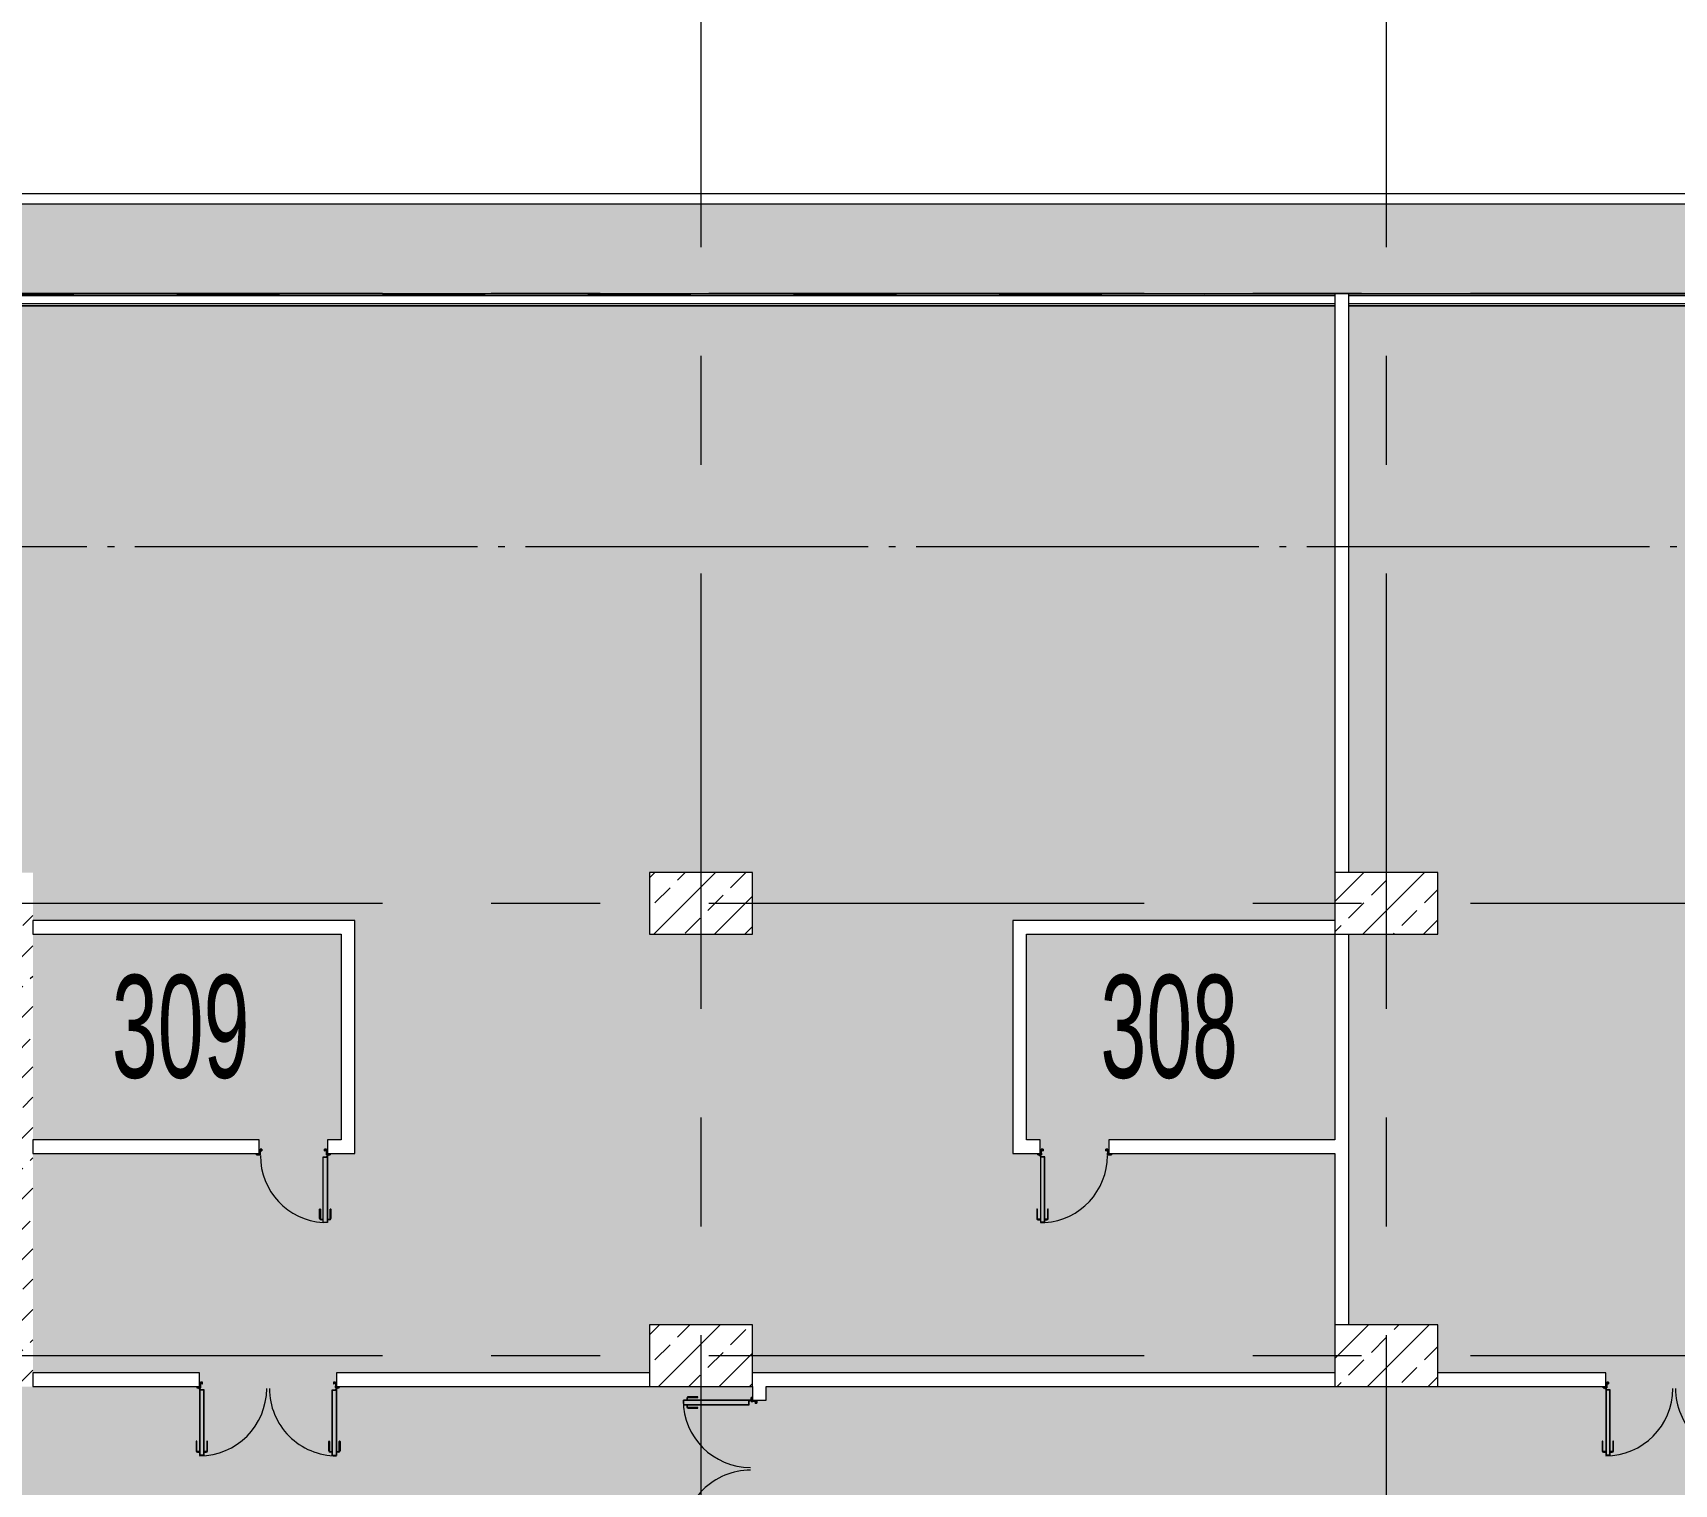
# Model space of a CAD drawing. Header units: metres. Extents: x -201 to 705, y -63 to 42.
# Drawn here: x 527.56 to 551.51, y -13.67 to 7.5 of the extents above; entities that cross this region are included whole.
import ezdxf

# ---------------------------------------------------------------- set-up
doc = ezdxf.new("R2010")
doc.units = ezdxf.units.M
for name, pattern in [('Dash', [3, 1.5, -1.5]), ('Grid Line', [11.1125, 6.35, -1.5875, 1.5875, -1.5875]), ('HAT AKSI', [5.6, 5, -0.3, 0, -0.3])]:
    doc.linetypes.add(name, pattern=pattern)
for name, color, linetype, lineweight in [('A-----NPP', 7, 'Continuous', 9), ('A-DETLGEM', 7, 'Continuous', 9), ('A_AREA', 7, 'Continuous', 9), ('A_DOOR', 7, 'Continuous', 9), ('A_GRID', 7, 'Continuous', 9), ('A_HATCH', 7, 'Continuous', 9), ('A_RC', 7, 'Continuous', 9), ('A_TEXT_40', 7, 'Continuous', 9), ('A_WALL', 7, 'Continuous', 9), ('G-PLANOTM', 7, 'Continuous', 9)]:
    doc.layers.add(name, color=color, linetype=linetype, lineweight=lineweight)
doc.styles.add('Arial Narrow_2', font='ARIALN.TTF', dxfattribs={"width": 0.7, "height": 1.5})
pattern_1 = [(45, (0, 0), (-0.442274, 0.442274), []), (45, (0.4423, 0), (-0.442274, 0.442274), [0.31274, -0.15637])]

# ---------------------------------------------------------------- blocks, each defined once
blk = doc.blocks.new('B1010_10_KOLON_DİKDÖRTGEN KESİT - 90x150mm-V251-14_73 _17_73_ TEKNİK KAT _FFL__ANAHTAR PLAN')
at = {"layer": 'A_RC', "true_color": 0x787878}
h = blk.add_hatch(dxfattribs=at)
h.set_pattern_fill('FP_17', color=8, style=0, pattern_type=2)
h.set_pattern_definition([(225, (-145, -11.8), (0.4422811, -0.4422811), []), (225, (-145.442, -11.8), (0.4422811, -0.4422811), [0.31274, -0.15637])])
h.paths.add_polyline_path([(-0.75, 0.45), (-0.75, -0.45), (0.75, -0.45), (0.75, 0.45), (-0.514, 0.45)])
at = {"layer": 'A_RC', "lineweight": 18}
for p, q in [((0.75, 0.45), (-0.75, 0.45)), ((-0.75, 0.45), (-0.75, -0.45)), ((0.75, -0.45), (0.75, 0.45)), ((-0.75, -0.45), (0.75, -0.45))]:
    blk.add_line(p, q, dxfattribs=at)
blk = doc.blocks.new('B1010_10_KOLON_DİKDÖRTGEN KESİT - 90x150mm-V252-14_73 _17_73_ TEKNİK KAT _FFL__ANAHTAR PLAN')
at = {"layer": 'A_RC', "true_color": 0x787878}
h = blk.add_hatch(dxfattribs=at)
h.set_pattern_fill('FP_18', color=8, style=0, pattern_type=2)
h.set_pattern_definition([(225, (-145, -5.2), (0.4422811, -0.4422811), []), (225, (-145.442, -5.2), (0.4422811, -0.4422811), [0.31274, -0.15637])])
h.paths.add_polyline_path([(0.75, 0.45), (-0.75, 0.45), (-0.75, -0.45), (0.75, -0.45), (0.75, 0.329)])
at = {"layer": 'A_RC', "lineweight": 18}
for p, q in [((0.75, 0.45), (-0.75, 0.45)), ((-0.75, 0.45), (-0.75, -0.45)), ((0.75, -0.45), (0.75, 0.45)), ((-0.75, -0.45), (0.75, -0.45))]:
    blk.add_line(p, q, dxfattribs=at)
blk = doc.blocks.new('B1010_10_KOLON_DİKDÖRTGEN KESİT - 90x150mm-V255-14_73 _17_73_ TEKNİK KAT _FFL__ANAHTAR PLAN')
at = {"layer": 'A_RC', "true_color": 0x787878}
h = blk.add_hatch(dxfattribs=at)
h.set_pattern_fill('FP_36', color=8, style=0, pattern_type=2)
h.set_pattern_definition([(225, (-135, -11.8), (0.4422811, -0.4422811), []), (225, (-135.442, -11.8), (0.4422811, -0.4422811), [0.31274, -0.15637])])
h.paths.add_polyline_path([(0.75, 0.45), (-0.75, 0.45), (-0.75, -0.45), (0.75, -0.45), (0.75, 0.306)])
at = {"layer": 'A_RC', "lineweight": 18}
for p, q in [((0.75, 0.45), (-0.75, 0.45)), ((-0.75, 0.45), (-0.75, -0.45)), ((0.75, -0.45), (0.75, 0.45)), ((-0.75, -0.45), (0.75, -0.45))]:
    blk.add_line(p, q, dxfattribs=at)
blk = doc.blocks.new('B1010_10_KOLON_DİKDÖRTGEN KESİT - 90x150mm-V256-14_73 _17_73_ TEKNİK KAT _FFL__ANAHTAR PLAN')
at = {"layer": 'A_RC', "true_color": 0x787878}
h = blk.add_hatch(dxfattribs=at)
h.set_pattern_fill('FP_37', color=8, style=0, pattern_type=2)
h.set_pattern_definition([(225, (-135, -5.2), (0.4422811, -0.4422811), []), (225, (-135.442, -5.2), (0.4422811, -0.4422811), [0.31274, -0.15637])])
h.paths.add_polyline_path([(0.75, 0.45), (-0.75, 0.45), (-0.75, -0.45), (0.75, -0.45), (0.75, 0.329)])
at = {"layer": 'A_RC', "lineweight": 18}
for p, q in [((0.75, 0.45), (-0.75, 0.45)), ((-0.75, 0.45), (-0.75, -0.45)), ((0.75, -0.45), (0.75, 0.45)), ((-0.75, -0.45), (0.75, -0.45))]:
    blk.add_line(p, q, dxfattribs=at)
blk = doc.blocks.new('IC-TKN-M7-S22-000-10-A1-32-K-T-6C-200_rvt-3-14_73 _17_73_ TEKNİK KAT _FFL__ANAHTAR PLAN')
at = {"layer": 'A_HATCH', "true_color": 0x787878}
h = blk.add_hatch(dxfattribs=at)
h.set_pattern_fill('FP_3', color=8, style=0, pattern_type=2)
h.set_pattern_definition(pattern_1)
h.paths.add_polyline_path([(-130.727, 3.7), (-125.85, 3.7), (-125.85, 5), (-186.5, 5), (-186.5, 3.7), (-130.877, 3.7)])
h = blk.add_hatch(dxfattribs=at)
h.set_pattern_fill('FP_3', color=8, style=0, pattern_type=2)
h.set_pattern_definition(pattern_1)
h.paths.add_polyline_path([(-154.806, -12.25), (-154.75, -12.25), (-154.75, -5.25), (-155.25, -5.25), (-155.25, -12.25), (-154.847, -12.25)])
at = {"layer": 'A-----NPP'}
blk.add_line((-125.795, 5.15), (-186.55, 5.15), dxfattribs=at)
at = {"layer": 'A_WALL', "lineweight": 18}
for p, q in [((-125.85, 5), (-186.5, 5)), ((-185.2, 3.7), (-125.85, 3.7))]:
    blk.add_line(p, q, dxfattribs=at)
at = {"layer": 'A_RC', "lineweight": 9, "rotation": 180}
for name, p in [('B1010_10_KOLON_DİKDÖRTGEN KESİT - 90x150mm-V252-14_73 _17_73_ TEKNİK KAT _FFL__ANAHTAR PLAN', (-145, -5.2)), ('B1010_10_KOLON_DİKDÖRTGEN KESİT - 90x150mm-V256-14_73 _17_73_ TEKNİK KAT _FFL__ANAHTAR PLAN', (-135, -5.2)), ('B1010_10_KOLON_DİKDÖRTGEN KESİT - 90x150mm-V251-14_73 _17_73_ TEKNİK KAT _FFL__ANAHTAR PLAN', (-145, -11.8)), ('B1010_10_KOLON_DİKDÖRTGEN KESİT - 90x150mm-V255-14_73 _17_73_ TEKNİK KAT _FFL__ANAHTAR PLAN', (-135, -11.8))]:
    blk.add_blockref(name, p, dxfattribs=at)
blk = doc.blocks.new('C1030_70_YK2 200x220cm - YK2 200x220cm-1520040-14_73 _17_73_ TEKNİK KAT _FFL__ANAHTAR PLAN')
at = {"layer": 'A-DETLGEM'}
for p, q in [((-1.05, 0.901), (-1.05, 1.036)), ((-1.04, 1.036), (-1.04, 0.901)), ((-1.03, 1.056), (-1, 1.056)), ((-1, 1.046), (-1.03, 1.046)), ((-0.999, 1.107), (-0.934, 1.107)), ((-0.999, 0.138), (-0.999, 1.107)), ((-0.938, 1.103), (-0.995, 1.103)), ((-0.995, 0.153), (-0.995, 1.103)), ((-0.938, 1.103), (-0.938, 0.153)), ((-0.935, 1.056), (-0.905, 1.056)), ((-0.905, 1.046), (-0.935, 1.046)), ((-0.934, 1.107), (-0.934, 0.62)), ((-0.895, 0.901), (-0.895, 1.036)), ((-0.885, 1.036), (-0.885, 0.901)), ((0.885, 1.036), (0.885, 0.901)), ((0.895, 0.901), (0.895, 1.036)), ((0.935, 1.056), (0.905, 1.056)), ((0.905, 1.046), (0.935, 1.046)), ((0.999, 1.107), (0.934, 1.107)), ((0.934, 1.107), (0.934, 0.62)), ((0.938, 1.103), (0.995, 1.103)), ((0.938, 1.103), (0.938, 0.153)), ((0.995, 0.153), (0.995, 1.103)), ((0.999, 0.138), (0.999, 1.107)), ((1.03, 1.056), (1, 1.056)), ((1, 1.046), (1.03, 1.046)), ((1.04, 1.036), (1.04, 0.901)), ((1.05, 0.901), (1.05, 1.036)), ((-0.934, 0.62), (-0.934, 0.149)), ((0.934, 0.62), (0.934, 0.149)), ((-0.991, 0.138), (-0.999, 0.138)), ((-0.938, 0.153), (-0.995, 0.153)), ((-0.991, 0.149), (-0.991, 0.138)), ((-0.934, 0.149), (-0.991, 0.149)), ((0.934, 0.149), (0.991, 0.149)), ((0.938, 0.153), (0.995, 0.153)), ((0.991, 0.149), (0.991, 0.138)), ((0.991, 0.138), (0.999, 0.138))]:
    blk.add_line(p, q, dxfattribs=at)
for centre, radius in [((-1, 0.13), 0.008), ((-1, 0.13), 0.006), ((1, 0.13), 0.008), ((1, 0.13), 0.006)]:
    blk.add_circle(centre, radius, dxfattribs=at)
for centre, radius, start, end in [((-1.03, 1.036), 0.02, 90, 180), ((-1.03, 1.036), 0.01, 90, 180), ((-0.905, 1.036), 0.02, 360, 90), ((-0.905, 1.036), 0.01, 360, 90), ((0.905, 1.036), 0.02, 90, 180), ((0.905, 1.036), 0.01, 90, 180), ((1.03, 1.036), 0.02, 0, 90), ((1.03, 1.036), 0.01, 360, 90), ((-1.045, 0.901), 0.005, 180, 0), ((-0.89, 0.901), 0.005, 180, 0), ((0.89, 0.901), 0.005, 180, 0), ((1.045, 0.901), 0.005, 180, 0)]:
    blk.add_arc(centre, radius, start, end, dxfattribs=at)
at = {"layer": 'A_DOOR'}
for p, q in [((-0.983, 0.118), (-1.038, 0.118)), ((-1.038, 0.118), (-1.038, 0.1)), ((-1.036, 0.1), (-1.036, 0.116)), ((-1.036, 0.116), (-0.985, 0.116)), ((-0.985, 0.095), (-0.987, 0.093)), ((-0.987, 0.093), (-0.987, 0.062)), ((-0.987, 0.062), (-0.985, 0.06)), ((-0.985, 0.116), (-0.985, 0.095)), ((-0.985, 0.092), (-0.983, 0.094)), ((-0.985, 0.063), (-0.985, 0.092)), ((-0.983, 0.061), (-0.985, 0.063)), ((-0.985, 0.06), (-0.985, 0.049)), ((-0.985, 0.049), (-0.965, 0.049)), ((-0.983, 0.045), (-0.985, 0.045)), ((-0.985, 0.045), (-0.985, 0.037)), ((-0.985, 0.037), (-0.957, 0.037)), ((-0.983, 0.094), (-0.983, 0.118)), ((-0.983, 0.051), (-0.983, 0.061)), ((-0.967, 0.051), (-0.983, 0.051)), ((-0.983, 0.039), (-0.983, 0.045)), ((-0.959, 0.039), (-0.983, 0.039)), ((-0.957, 0.061), (-0.967, 0.061)), ((-0.967, 0.061), (-0.967, 0.051)), ((-0.965, 0.049), (-0.965, 0.059)), ((-0.965, 0.059), (-0.959, 0.059)), ((-0.959, 0.059), (-0.959, 0.039)), ((-0.957, 0.037), (-0.957, 0.061)), ((0.967, 0.061), (0.957, 0.061)), ((0.957, 0.061), (0.957, 0.037)), ((0.957, 0.037), (0.985, 0.037)), ((0.959, 0.039), (0.959, 0.059)), ((0.959, 0.059), (0.965, 0.059)), ((0.983, 0.039), (0.959, 0.039)), ((0.965, 0.059), (0.965, 0.049)), ((0.965, 0.049), (0.985, 0.049)), ((0.967, 0.051), (0.967, 0.061)), ((0.983, 0.051), (0.967, 0.051)), ((1.038, 0.118), (0.983, 0.118)), ((0.983, 0.118), (0.983, 0.094)), ((0.983, 0.094), (0.985, 0.092)), ((0.985, 0.063), (0.983, 0.061)), ((0.983, 0.061), (0.983, 0.051)), ((0.985, 0.045), (0.983, 0.045)), ((0.983, 0.045), (0.983, 0.039)), ((0.985, 0.095), (0.985, 0.116)), ((0.985, 0.116), (1.036, 0.116)), ((0.987, 0.093), (0.985, 0.095)), ((0.985, 0.092), (0.985, 0.063)), ((0.985, 0.06), (0.987, 0.062)), ((0.985, 0.049), (0.985, 0.06)), ((0.985, 0.037), (0.985, 0.045)), ((0.987, 0.062), (0.987, 0.093)), ((1.036, 0.116), (1.036, 0.1)), ((1.038, 0.1), (1.038, 0.118))]:
    blk.add_line(p, q, dxfattribs=at)
for centre, start, end in [((-1, 0.13), 360, 90), ((1, 0.13), 90, 180)]:
    blk.add_arc(centre, 0.98, start, end, dxfattribs=at)
blk = doc.blocks.new('C1030_70_YK1 100x220cm - YK1 100x220cm-V215-14_73 _17_73_ TEKNİK KAT _FFL__ANAHTAR PLAN')
at = {"layer": 'A-DETLGEM'}
for p, q in [((-0.55, 0.913), (-0.55, 1.048)), ((-0.54, 1.048), (-0.54, 0.913)), ((-0.53, 1.068), (-0.5, 1.068)), ((-0.5, 1.058), (-0.53, 1.058)), ((-0.499, 1.107), (-0.434, 1.107)), ((-0.499, 0.139), (-0.499, 1.107)), ((-0.438, 1.103), (-0.495, 1.103)), ((-0.495, 0.153), (-0.495, 1.103)), ((-0.438, 1.103), (-0.438, 0.153)), ((-0.435, 1.068), (-0.405, 1.068)), ((-0.405, 1.058), (-0.435, 1.058)), ((-0.434, 1.107), (-0.434, 0.621)), ((-0.395, 0.913), (-0.395, 1.048)), ((-0.385, 1.048), (-0.385, 0.913)), ((-0.434, 0.621), (-0.434, 0.149)), ((-0.491, 0.139), (-0.499, 0.139)), ((-0.438, 0.153), (-0.495, 0.153)), ((-0.491, 0.149), (-0.491, 0.139)), ((-0.434, 0.149), (-0.491, 0.149))]:
    blk.add_line(p, q, dxfattribs=at)
for radius in [0.008, 0.006]:
    blk.add_circle((-0.5, 0.13), radius, dxfattribs=at)
for centre, radius, start, end in [((-0.53, 1.048), 0.02, 90, 180), ((-0.53, 1.048), 0.01, 90, 180), ((-0.405, 1.048), 0.02, 0, 90), ((-0.405, 1.048), 0.01, 0, 90), ((-0.545, 0.913), 0.005, 180, 0), ((-0.39, 0.913), 0.005, 180, 0)]:
    blk.add_arc(centre, radius, start, end, dxfattribs=at)
at = {"layer": 'A_DOOR'}
for p, q in [((-0.483, 0.118), (-0.538, 0.118)), ((-0.538, 0.118), (-0.538, 0.1)), ((-0.538, 0.1), (-0.538, 0.118)), ((-0.538, 0.118), (-0.483, 0.118)), ((-0.536, 0.1), (-0.536, 0.116)), ((-0.536, 0.116), (-0.485, 0.116)), ((-0.485, 0.116), (-0.536, 0.116)), ((-0.536, 0.116), (-0.536, 0.1)), ((-0.485, 0.095), (-0.487, 0.093)), ((-0.487, 0.093), (-0.485, 0.095)), ((-0.487, 0.093), (-0.487, 0.062)), ((-0.487, 0.062), (-0.487, 0.093)), ((-0.487, 0.062), (-0.485, 0.06)), ((-0.485, 0.06), (-0.487, 0.062)), ((-0.485, 0.116), (-0.485, 0.095)), ((-0.485, 0.095), (-0.485, 0.116)), ((-0.485, 0.092), (-0.483, 0.094)), ((-0.483, 0.094), (-0.485, 0.092)), ((-0.485, 0.063), (-0.485, 0.092)), ((-0.485, 0.092), (-0.485, 0.063)), ((-0.483, 0.061), (-0.485, 0.063)), ((-0.485, 0.063), (-0.483, 0.061)), ((-0.485, 0.06), (-0.485, 0.049)), ((-0.485, 0.049), (-0.485, 0.06)), ((-0.485, 0.049), (-0.465, 0.049)), ((-0.465, 0.049), (-0.485, 0.049)), ((-0.483, 0.045), (-0.485, 0.045)), ((-0.485, 0.045), (-0.485, 0.037)), ((-0.485, 0.037), (-0.485, 0.045)), ((-0.485, 0.045), (-0.483, 0.045)), ((-0.485, 0.037), (-0.457, 0.037)), ((-0.457, 0.037), (-0.485, 0.037)), ((-0.483, 0.094), (-0.483, 0.118)), ((-0.483, 0.118), (-0.483, 0.094)), ((-0.483, 0.051), (-0.483, 0.061)), ((-0.483, 0.061), (-0.483, 0.051)), ((-0.467, 0.051), (-0.483, 0.051)), ((-0.483, 0.051), (-0.467, 0.051)), ((-0.483, 0.039), (-0.483, 0.045)), ((-0.483, 0.045), (-0.483, 0.039)), ((-0.459, 0.039), (-0.483, 0.039)), ((-0.483, 0.039), (-0.459, 0.039)), ((-0.457, 0.061), (-0.467, 0.061)), ((-0.467, 0.061), (-0.467, 0.051)), ((-0.467, 0.051), (-0.467, 0.061)), ((-0.467, 0.061), (-0.457, 0.061)), ((-0.465, 0.049), (-0.465, 0.059)), ((-0.465, 0.059), (-0.459, 0.059)), ((-0.459, 0.059), (-0.465, 0.059)), ((-0.465, 0.059), (-0.465, 0.049)), ((-0.459, 0.059), (-0.459, 0.039)), ((-0.459, 0.039), (-0.459, 0.059)), ((-0.457, 0.037), (-0.457, 0.061)), ((-0.457, 0.061), (-0.457, 0.037)), ((0.467, 0.061), (0.457, 0.061)), ((0.457, 0.061), (0.457, 0.037)), ((0.457, 0.037), (0.457, 0.061)), ((0.457, 0.061), (0.467, 0.061)), ((0.457, 0.037), (0.485, 0.037)), ((0.485, 0.037), (0.457, 0.037)), ((0.459, 0.039), (0.459, 0.059)), ((0.459, 0.059), (0.465, 0.059)), ((0.465, 0.059), (0.459, 0.059)), ((0.459, 0.059), (0.459, 0.039)), ((0.483, 0.039), (0.459, 0.039)), ((0.459, 0.039), (0.483, 0.039)), ((0.465, 0.059), (0.465, 0.049)), ((0.465, 0.049), (0.465, 0.059)), ((0.465, 0.049), (0.485, 0.049)), ((0.485, 0.049), (0.465, 0.049)), ((0.467, 0.051), (0.467, 0.061)), ((0.467, 0.061), (0.467, 0.051)), ((0.483, 0.051), (0.467, 0.051)), ((0.467, 0.051), (0.483, 0.051)), ((0.538, 0.118), (0.483, 0.118)), ((0.483, 0.118), (0.483, 0.094)), ((0.483, 0.094), (0.483, 0.118)), ((0.483, 0.118), (0.538, 0.118)), ((0.483, 0.094), (0.485, 0.092)), ((0.485, 0.092), (0.483, 0.094)), ((0.485, 0.063), (0.483, 0.061)), ((0.483, 0.061), (0.485, 0.063)), ((0.483, 0.061), (0.483, 0.051)), ((0.483, 0.051), (0.483, 0.061)), ((0.485, 0.045), (0.483, 0.045)), ((0.483, 0.045), (0.483, 0.039)), ((0.483, 0.039), (0.483, 0.045)), ((0.483, 0.045), (0.485, 0.045)), ((0.485, 0.095), (0.485, 0.116)), ((0.485, 0.116), (0.536, 0.116)), ((0.536, 0.116), (0.485, 0.116)), ((0.485, 0.116), (0.485, 0.095)), ((0.487, 0.093), (0.485, 0.095)), ((0.485, 0.095), (0.487, 0.093)), ((0.485, 0.092), (0.485, 0.063)), ((0.485, 0.063), (0.485, 0.092)), ((0.485, 0.06), (0.487, 0.062)), ((0.487, 0.062), (0.485, 0.06)), ((0.485, 0.049), (0.485, 0.06)), ((0.485, 0.06), (0.485, 0.049)), ((0.485, 0.037), (0.485, 0.045)), ((0.485, 0.045), (0.485, 0.037)), ((0.487, 0.062), (0.487, 0.093)), ((0.487, 0.093), (0.487, 0.062)), ((0.536, 0.116), (0.536, 0.1)), ((0.536, 0.1), (0.536, 0.116)), ((0.538, 0.1), (0.538, 0.118)), ((0.538, 0.118), (0.538, 0.1))]:
    blk.add_line(p, q, dxfattribs=at)
blk.add_arc((-0.5, 0.13), 0.98, 360, 86.1575, dxfattribs=at)
blk = doc.blocks.new('C1030_70_YK1 100x220cm - YK1 100x220cm-V216-14_73 _17_73_ TEKNİK KAT _FFL__ANAHTAR PLAN')
at = {"layer": 'A-DETLGEM'}
for p, q in [((0.385, 1.048), (0.385, 0.913)), ((0.395, 0.913), (0.395, 1.048)), ((0.435, 1.068), (0.405, 1.068)), ((0.405, 1.058), (0.435, 1.058)), ((0.499, 1.107), (0.434, 1.107)), ((0.434, 1.107), (0.434, 0.621)), ((0.438, 1.103), (0.495, 1.103)), ((0.438, 1.103), (0.438, 0.153)), ((0.495, 0.153), (0.495, 1.103)), ((0.499, 0.139), (0.499, 1.107)), ((0.53, 1.068), (0.5, 1.068)), ((0.5, 1.058), (0.53, 1.058)), ((0.54, 1.048), (0.54, 0.913)), ((0.55, 0.913), (0.55, 1.048)), ((0.434, 0.621), (0.434, 0.149)), ((0.434, 0.149), (0.491, 0.149)), ((0.438, 0.153), (0.495, 0.153)), ((0.491, 0.149), (0.491, 0.139)), ((0.491, 0.139), (0.499, 0.139))]:
    blk.add_line(p, q, dxfattribs=at)
for radius in [0.008, 0.006]:
    blk.add_circle((0.5, 0.13), radius, dxfattribs=at)
for centre, radius, start, end in [((0.405, 1.048), 0.02, 90, 180), ((0.405, 1.048), 0.01, 90, 180), ((0.53, 1.048), 0.02, 360, 90), ((0.53, 1.048), 0.01, 0, 90), ((0.39, 0.913), 0.005, 180, 360), ((0.545, 0.913), 0.005, 180, 0)]:
    blk.add_arc(centre, radius, start, end, dxfattribs=at)
at = {"layer": 'A_DOOR'}
for p, q in [((-0.483, 0.118), (-0.538, 0.118)), ((-0.538, 0.118), (-0.538, 0.1)), ((-0.538, 0.1), (-0.538, 0.118)), ((-0.538, 0.118), (-0.483, 0.118)), ((-0.536, 0.1), (-0.536, 0.116)), ((-0.536, 0.116), (-0.485, 0.116)), ((-0.485, 0.116), (-0.536, 0.116)), ((-0.536, 0.116), (-0.536, 0.1)), ((-0.485, 0.095), (-0.487, 0.093)), ((-0.487, 0.093), (-0.485, 0.095)), ((-0.487, 0.093), (-0.487, 0.062)), ((-0.487, 0.062), (-0.487, 0.093)), ((-0.487, 0.062), (-0.485, 0.06)), ((-0.485, 0.06), (-0.487, 0.062)), ((-0.485, 0.116), (-0.485, 0.095)), ((-0.485, 0.095), (-0.485, 0.116)), ((-0.485, 0.092), (-0.483, 0.094)), ((-0.483, 0.094), (-0.485, 0.092)), ((-0.485, 0.063), (-0.485, 0.092)), ((-0.485, 0.092), (-0.485, 0.063)), ((-0.483, 0.061), (-0.485, 0.063)), ((-0.485, 0.063), (-0.483, 0.061)), ((-0.485, 0.06), (-0.485, 0.049)), ((-0.485, 0.049), (-0.485, 0.06)), ((-0.485, 0.049), (-0.465, 0.049)), ((-0.465, 0.049), (-0.485, 0.049)), ((-0.483, 0.045), (-0.485, 0.045)), ((-0.485, 0.045), (-0.485, 0.037)), ((-0.485, 0.037), (-0.485, 0.045)), ((-0.485, 0.045), (-0.483, 0.045)), ((-0.485, 0.037), (-0.457, 0.037)), ((-0.457, 0.037), (-0.485, 0.037)), ((-0.483, 0.094), (-0.483, 0.118)), ((-0.483, 0.118), (-0.483, 0.094)), ((-0.483, 0.051), (-0.483, 0.061)), ((-0.483, 0.061), (-0.483, 0.051)), ((-0.467, 0.051), (-0.483, 0.051)), ((-0.483, 0.051), (-0.467, 0.051)), ((-0.483, 0.039), (-0.483, 0.045)), ((-0.483, 0.045), (-0.483, 0.039)), ((-0.459, 0.039), (-0.483, 0.039)), ((-0.483, 0.039), (-0.459, 0.039)), ((-0.457, 0.061), (-0.467, 0.061)), ((-0.467, 0.061), (-0.467, 0.051)), ((-0.467, 0.051), (-0.467, 0.061)), ((-0.467, 0.061), (-0.457, 0.061)), ((-0.465, 0.049), (-0.465, 0.059)), ((-0.465, 0.059), (-0.459, 0.059)), ((-0.459, 0.059), (-0.465, 0.059)), ((-0.465, 0.059), (-0.465, 0.049)), ((-0.459, 0.059), (-0.459, 0.039)), ((-0.459, 0.039), (-0.459, 0.059)), ((-0.457, 0.037), (-0.457, 0.061)), ((-0.457, 0.061), (-0.457, 0.037)), ((0.467, 0.061), (0.457, 0.061)), ((0.457, 0.061), (0.457, 0.037)), ((0.457, 0.037), (0.457, 0.061)), ((0.457, 0.061), (0.467, 0.061)), ((0.457, 0.037), (0.485, 0.037)), ((0.485, 0.037), (0.457, 0.037)), ((0.459, 0.039), (0.459, 0.059)), ((0.459, 0.059), (0.465, 0.059)), ((0.465, 0.059), (0.459, 0.059)), ((0.459, 0.059), (0.459, 0.039)), ((0.483, 0.039), (0.459, 0.039)), ((0.459, 0.039), (0.483, 0.039)), ((0.465, 0.059), (0.465, 0.049)), ((0.465, 0.049), (0.465, 0.059)), ((0.465, 0.049), (0.485, 0.049)), ((0.485, 0.049), (0.465, 0.049)), ((0.467, 0.051), (0.467, 0.061)), ((0.467, 0.061), (0.467, 0.051)), ((0.483, 0.051), (0.467, 0.051)), ((0.467, 0.051), (0.483, 0.051)), ((0.538, 0.118), (0.483, 0.118)), ((0.483, 0.118), (0.483, 0.094)), ((0.483, 0.094), (0.483, 0.118)), ((0.483, 0.118), (0.538, 0.118)), ((0.483, 0.094), (0.485, 0.092)), ((0.485, 0.092), (0.483, 0.094)), ((0.485, 0.063), (0.483, 0.061)), ((0.483, 0.061), (0.485, 0.063)), ((0.483, 0.061), (0.483, 0.051)), ((0.483, 0.051), (0.483, 0.061)), ((0.485, 0.045), (0.483, 0.045)), ((0.483, 0.045), (0.483, 0.039)), ((0.483, 0.039), (0.483, 0.045)), ((0.483, 0.045), (0.485, 0.045)), ((0.485, 0.095), (0.485, 0.116)), ((0.485, 0.116), (0.536, 0.116)), ((0.536, 0.116), (0.485, 0.116)), ((0.485, 0.116), (0.485, 0.095)), ((0.487, 0.093), (0.485, 0.095)), ((0.485, 0.095), (0.487, 0.093)), ((0.485, 0.092), (0.485, 0.063)), ((0.485, 0.063), (0.485, 0.092)), ((0.485, 0.06), (0.487, 0.062)), ((0.487, 0.062), (0.485, 0.06)), ((0.485, 0.049), (0.485, 0.06)), ((0.485, 0.06), (0.485, 0.049)), ((0.485, 0.037), (0.485, 0.045)), ((0.485, 0.045), (0.485, 0.037)), ((0.487, 0.062), (0.487, 0.093)), ((0.487, 0.093), (0.487, 0.062)), ((0.536, 0.116), (0.536, 0.1)), ((0.536, 0.1), (0.536, 0.116)), ((0.538, 0.1), (0.538, 0.118)), ((0.538, 0.118), (0.538, 0.1))]:
    blk.add_line(p, q, dxfattribs=at)
blk.add_arc((0.5, 0.13), 0.98, 94.0266, 180, dxfattribs=at)
blk = doc.blocks.new('C1030_70_YK2 200x220cm - YK2 200x220cm-V233-14_73 _17_73_ TEKNİK KAT _FFL__ANAHTAR PLAN')
at = {"layer": 'A-DETLGEM'}
for p, q in [((-1.05, 0.901), (-1.05, 1.036)), ((-1.04, 1.036), (-1.04, 0.901)), ((-1.03, 1.056), (-1, 1.056)), ((-1, 1.046), (-1.03, 1.046)), ((-0.999, 1.107), (-0.934, 1.107)), ((-0.999, 0.138), (-0.999, 1.107)), ((-0.938, 1.103), (-0.995, 1.103)), ((-0.995, 0.153), (-0.995, 1.103)), ((-0.938, 1.103), (-0.938, 0.153)), ((-0.935, 1.056), (-0.905, 1.056)), ((-0.905, 1.046), (-0.935, 1.046)), ((-0.934, 1.107), (-0.934, 0.62)), ((-0.895, 0.901), (-0.895, 1.036)), ((-0.885, 1.036), (-0.885, 0.901)), ((0.885, 1.036), (0.885, 0.901)), ((0.895, 0.901), (0.895, 1.036)), ((0.935, 1.056), (0.905, 1.056)), ((0.905, 1.046), (0.935, 1.046)), ((0.999, 1.107), (0.934, 1.107)), ((0.934, 1.107), (0.934, 0.62)), ((0.938, 1.103), (0.995, 1.103)), ((0.938, 1.103), (0.938, 0.153)), ((0.995, 0.153), (0.995, 1.103)), ((0.999, 0.138), (0.999, 1.107)), ((1.03, 1.056), (1, 1.056)), ((1, 1.046), (1.03, 1.046)), ((1.04, 1.036), (1.04, 0.901)), ((1.05, 0.901), (1.05, 1.036)), ((-0.934, 0.62), (-0.934, 0.149)), ((0.934, 0.62), (0.934, 0.149)), ((-0.991, 0.138), (-0.999, 0.138)), ((-0.938, 0.153), (-0.995, 0.153)), ((-0.991, 0.149), (-0.991, 0.138)), ((-0.934, 0.149), (-0.991, 0.149)), ((0.934, 0.149), (0.991, 0.149)), ((0.938, 0.153), (0.995, 0.153)), ((0.991, 0.149), (0.991, 0.138)), ((0.991, 0.138), (0.999, 0.138))]:
    blk.add_line(p, q, dxfattribs=at)
for centre, radius in [((-1, 0.13), 0.008), ((-1, 0.13), 0.006), ((1, 0.13), 0.008), ((1, 0.13), 0.006)]:
    blk.add_circle(centre, radius, dxfattribs=at)
for centre, radius, start, end in [((-1.03, 1.036), 0.02, 90, 180), ((-1.03, 1.036), 0.01, 90, 180), ((-0.905, 1.036), 0.02, 360, 90), ((-0.905, 1.036), 0.01, 360, 90), ((0.905, 1.036), 0.02, 90, 180), ((0.905, 1.036), 0.01, 90, 180), ((1.03, 1.036), 0.02, 0, 90), ((1.03, 1.036), 0.01, 360, 90), ((-1.045, 0.901), 0.005, 180, 0), ((-0.89, 0.901), 0.005, 180, 0), ((0.89, 0.901), 0.005, 180, 0), ((1.045, 0.901), 0.005, 180, 0)]:
    blk.add_arc(centre, radius, start, end, dxfattribs=at)
at = {"layer": 'A_DOOR'}
for p, q in [((-0.983, 0.118), (-1.038, 0.118)), ((-1.038, 0.118), (-1.038, 0.1)), ((-1.038, 0.1), (-1.038, 0.118)), ((-1.038, 0.118), (-0.983, 0.118)), ((-1.036, 0.1), (-1.036, 0.116)), ((-1.036, 0.116), (-0.985, 0.116)), ((-0.985, 0.116), (-1.036, 0.116)), ((-1.036, 0.116), (-1.036, 0.1)), ((-0.985, 0.095), (-0.987, 0.093)), ((-0.987, 0.093), (-0.985, 0.095)), ((-0.987, 0.093), (-0.987, 0.062)), ((-0.987, 0.062), (-0.987, 0.093)), ((-0.987, 0.062), (-0.985, 0.06)), ((-0.985, 0.06), (-0.987, 0.062)), ((-0.985, 0.116), (-0.985, 0.095)), ((-0.985, 0.095), (-0.985, 0.116)), ((-0.985, 0.092), (-0.983, 0.094)), ((-0.983, 0.094), (-0.985, 0.092)), ((-0.985, 0.063), (-0.985, 0.092)), ((-0.985, 0.092), (-0.985, 0.063)), ((-0.983, 0.061), (-0.985, 0.063)), ((-0.985, 0.063), (-0.983, 0.061)), ((-0.985, 0.06), (-0.985, 0.049)), ((-0.985, 0.049), (-0.985, 0.06)), ((-0.985, 0.049), (-0.965, 0.049)), ((-0.965, 0.049), (-0.985, 0.049)), ((-0.983, 0.045), (-0.985, 0.045)), ((-0.985, 0.045), (-0.985, 0.037)), ((-0.985, 0.037), (-0.985, 0.045)), ((-0.985, 0.045), (-0.983, 0.045)), ((-0.985, 0.037), (-0.957, 0.037)), ((-0.957, 0.037), (-0.985, 0.037)), ((-0.983, 0.094), (-0.983, 0.118)), ((-0.983, 0.118), (-0.983, 0.094)), ((-0.983, 0.051), (-0.983, 0.061)), ((-0.983, 0.061), (-0.983, 0.051)), ((-0.967, 0.051), (-0.983, 0.051)), ((-0.983, 0.051), (-0.967, 0.051)), ((-0.983, 0.039), (-0.983, 0.045)), ((-0.983, 0.045), (-0.983, 0.039)), ((-0.959, 0.039), (-0.983, 0.039)), ((-0.983, 0.039), (-0.959, 0.039)), ((-0.957, 0.061), (-0.967, 0.061)), ((-0.967, 0.061), (-0.967, 0.051)), ((-0.967, 0.051), (-0.967, 0.061)), ((-0.967, 0.061), (-0.957, 0.061)), ((-0.965, 0.049), (-0.965, 0.059)), ((-0.965, 0.059), (-0.959, 0.059)), ((-0.959, 0.059), (-0.965, 0.059)), ((-0.965, 0.059), (-0.965, 0.049)), ((-0.959, 0.059), (-0.959, 0.039)), ((-0.959, 0.039), (-0.959, 0.059)), ((-0.957, 0.037), (-0.957, 0.061)), ((-0.957, 0.061), (-0.957, 0.037)), ((0.967, 0.061), (0.957, 0.061)), ((0.957, 0.061), (0.957, 0.037)), ((0.957, 0.037), (0.957, 0.061)), ((0.957, 0.061), (0.967, 0.061)), ((0.957, 0.037), (0.985, 0.037)), ((0.985, 0.037), (0.957, 0.037)), ((0.959, 0.039), (0.959, 0.059)), ((0.959, 0.059), (0.965, 0.059)), ((0.965, 0.059), (0.959, 0.059)), ((0.959, 0.059), (0.959, 0.039)), ((0.983, 0.039), (0.959, 0.039)), ((0.959, 0.039), (0.983, 0.039)), ((0.965, 0.059), (0.965, 0.049)), ((0.965, 0.049), (0.965, 0.059)), ((0.965, 0.049), (0.985, 0.049)), ((0.985, 0.049), (0.965, 0.049)), ((0.967, 0.051), (0.967, 0.061)), ((0.967, 0.061), (0.967, 0.051)), ((0.983, 0.051), (0.967, 0.051)), ((0.967, 0.051), (0.983, 0.051)), ((1.038, 0.118), (0.983, 0.118)), ((0.983, 0.118), (0.983, 0.094)), ((0.983, 0.094), (0.983, 0.118)), ((0.983, 0.118), (1.038, 0.118)), ((0.983, 0.094), (0.985, 0.092)), ((0.985, 0.092), (0.983, 0.094)), ((0.985, 0.063), (0.983, 0.061)), ((0.983, 0.061), (0.985, 0.063)), ((0.983, 0.061), (0.983, 0.051)), ((0.983, 0.051), (0.983, 0.061)), ((0.985, 0.045), (0.983, 0.045)), ((0.983, 0.045), (0.983, 0.039)), ((0.983, 0.039), (0.983, 0.045)), ((0.983, 0.045), (0.985, 0.045)), ((0.985, 0.095), (0.985, 0.116)), ((0.985, 0.116), (1.036, 0.116)), ((1.036, 0.116), (0.985, 0.116)), ((0.985, 0.116), (0.985, 0.095)), ((0.987, 0.093), (0.985, 0.095)), ((0.985, 0.095), (0.987, 0.093)), ((0.985, 0.092), (0.985, 0.063)), ((0.985, 0.063), (0.985, 0.092)), ((0.985, 0.06), (0.987, 0.062)), ((0.987, 0.062), (0.985, 0.06)), ((0.985, 0.049), (0.985, 0.06)), ((0.985, 0.06), (0.985, 0.049)), ((0.985, 0.037), (0.985, 0.045)), ((0.985, 0.045), (0.985, 0.037)), ((0.987, 0.062), (0.987, 0.093)), ((0.987, 0.093), (0.987, 0.062)), ((1.036, 0.116), (1.036, 0.1)), ((1.036, 0.1), (1.036, 0.116)), ((1.038, 0.1), (1.038, 0.118)), ((1.038, 0.118), (1.038, 0.1))]:
    blk.add_line(p, q, dxfattribs=at)
for centre, start, end in [((-1, 0.13), 360, 90), ((1, 0.13), 90, 180)]:
    blk.add_arc(centre, 0.98, start, end, dxfattribs=at)
blk = doc.blocks.new('D2030_10_U Kanal Ekipmanı - U Kanal Ekipmanı-3844121-14_73 _17_73_ TEKNİK KAT _FFL__ANAHTAR PLAN')
at = {"layer": 'G-PLANOTM'}
for p, q in [((-0.155, 0), (-0.155, 25.9)), ((-0.15, 0), (-0.15, 25.9)), ((-0.03, 0), (-0.03, 25.9)), ((-0.025, 25.9), (-0.025, 0)), ((0, 0), (0, 25.9))]:
    blk.add_line(p, q, dxfattribs=at)
blk = doc.blocks.new('D2030_10_U Kanal Ekipmanı - U Kanal Ekipmanı-3844120-14_73 _17_73_ TEKNİK KAT _FFL__ANAHTAR PLAN')
at = {"layer": 'G-PLANOTM'}
for p, q in [((-0.155, 0), (-0.155, 21.1)), ((-0.15, 0), (-0.15, 21.1)), ((-0.03, 0), (-0.03, 21.1)), ((-0.025, 21.1), (-0.025, 0)), ((0, 0), (0, 21.1)), ((-0.18, 9.7), (-0.18, 9.8))]:
    blk.add_line(p, q, dxfattribs=at)

msp = doc.modelspace()

# ---------------------------------------------------------------- hatches: boundary and pattern name
at = {"layer": 'A_AREA', "true_color": 0xfadecb}
h = msp.add_hatch(color=254, dxfattribs=at)
h.paths.add_polyline_path([(531.996, -12.15), (531.996, -12.05), (536.564, -12.05), (536.564, -11.35), (538.064, -11.35), (538.064, -12.05), (546.564, -12.05), (546.564, -8.85), (543.264, -8.85), (543.264, -8.75), (542.264, -8.75), (542.264, -8.85), (541.864, -8.85), (541.864, -5.45), (546.564, -5.45), (546.564, 3.52), (520.664, 3.52), (520.664, -3.05), (524.764, -3.05), (524.764, -4.75), (527.564, -4.75), (527.564, -5.45), (532.264, -5.45), (532.264, -8.85), (531.864, -8.85), (531.864, -8.75), (530.864, -8.75), (530.864, -8.85), (527.564, -8.85), (527.564, -12.05), (529.996, -12.05), (529.996, -12.15), (531.864, -12.15)])
h.paths.add_polyline_path([(537.397, -5.65), (536.564, -5.65), (536.564, -4.75), (538.064, -4.75), (538.064, -5.65), (537.827, -5.65)])
at = {"layer": 'A_AREA', "true_color": 0xf4e6fa}
h = msp.add_hatch(color=7, dxfattribs=at)
h.paths.add_polyline_path([(574.591, -20.52), (589.164, -20.52), (589.164, -12.25), (586.564, -12.25), (586.562, -4.95), (578.064, -4.95), (578.064, -5.65), (576.564, -5.65), (576.564, -4.95), (568.064, -4.95), (568.064, -5.65), (566.564, -5.65), (566.564, -4.75), (567.864, -4.748), (567.864, 3.52), (556.564, 3.514), (556.564, -4.75), (558.064, -4.75), (558.064, -5.65), (556.564, -5.65), (556.564, -11.35), (558.064, -11.35), (558.064, -12.05), (558.778, -12.05), (558.778, -12.375), (558.678, -12.375), (558.678, -14.375), (558.778, -14.375), (558.778, -14.6), (571.164, -14.6), (571.164, -20.52), (574.376, -20.52)])
h.paths.add_polyline_path([(576.564, -12.25), (576.564, -11.35), (578.064, -11.35), (578.064, -12.25), (577.385, -12.25)])
h.paths.add_polyline_path([(568.064, -12.25), (566.564, -12.25), (566.564, -11.35), (568.064, -11.35), (568.064, -12.106)])
h.paths.add_polyline_path([(552.514, -12.15), (552.514, -12.05), (554.964, -12.05), (554.964, -11.35), (556.464, -11.35), (556.464, -5.65), (554.964, -5.65), (554.964, -4.75), (556.464, -4.75), (556.464, 3.52), (546.764, 3.514), (546.764, -4.75), (548.064, -4.75), (548.064, -5.65), (546.764, -5.65), (546.764, -11.35), (548.064, -11.35), (548.064, -12.05), (550.514, -12.05), (550.514, -12.15), (552.447, -12.15)])
at = {"layer": 'A_AREA', "true_color": 0xffff80}
for points in [[(531.857, -8.75), (531.864, -8.75), (531.864, -8.65), (532.064, -8.65), (532.064, -5.65), (527.564, -5.65), (527.564, -8.65), (530.864, -8.65), (530.864, -8.75), (531.808, -8.75)], [(542.987, -8.75), (543.264, -8.75), (543.264, -8.65), (546.564, -8.65), (546.564, -5.65), (542.064, -5.65), (542.064, -8.65), (542.264, -8.65), (542.264, -8.75), (542.764, -8.75)]]:
    msp.add_hatch(color=51, dxfattribs=at).paths.add_polyline_path(points)
at = {"layer": 'A_AREA', "true_color": 0xf5daa0}
h = msp.add_hatch(color=41, dxfattribs=at)
h.paths.add_polyline_path([(525.164, -14.8), (525.164, -14.7), (538.064, -14.7), (538.064, -14.45), (538.164, -14.45), (538.164, -12.45), (538.064, -12.45), (538.064, -12.25), (531.996, -12.25), (531.996, -12.15), (529.996, -12.15), (529.996, -12.25), (510.114, -12.25), (510.11, -12.15), (508.114, -12.15), (508.114, -12.25), (506.914, -12.25), (506.914, -14.7), (507.114, -14.7), (507.114, -14.8), (508.114, -14.8), (508.114, -14.7), (510.214, -14.7), (510.218, -14.8), (511.214, -14.8), (511.214, -14.7), (520.314, -14.7), (520.314, -14.8), (521.314, -14.8), (521.314, -14.7), (524.164, -14.7), (524.164, -14.8), (525.16, -14.8)])
h.paths.add_polyline_path([(525.712, -12.23), (526.864, -12.23), (526.864, -12), (525.664, -12), (525.665, -12.23)])
at = {"layer": 'A_AREA', "true_color": 0xfdf5f4}
h = msp.add_hatch(color=7, dxfattribs=at)
h.paths.add_polyline_path([(558.578, -20.52), (558.578, -18.8), (558.46, -18.8), (558.46, -16.8), (558.578, -16.8), (558.578, -14.375), (558.678, -14.375), (558.678, -12.375), (558.578, -12.375), (558.578, -12.25), (556.564, -12.25), (556.559, -17.602), (556.464, -17.602), (556.464, -12.25), (552.514, -12.25), (552.514, -12.15), (550.514, -12.15), (550.514, -12.25), (538.264, -12.25), (538.264, -12.45), (538.164, -12.45), (538.164, -14.45), (538.264, -14.45), (538.264, -14.9), (537.574, -14.902), (537.574, -16.661), (536.446, -16.661), (536.446, -16.669), (533.839, -16.669), (533.84, -18.933), (536.538, -18.939), (537.574, -18.941), (537.574, -20.52), (556.464, -20.52), (556.464, -17.902), (556.564, -17.902), (556.564, -20.52), (558.567, -20.52)])
h.paths.add_polyline_path([(536.74, -18.16), (536.629, -18.16), (536.629, -17.44), (537.349, -17.44), (537.349, -18.16), (536.967, -18.16)])
h.paths.add_polyline_path([(537.338, -18.149), (537.239, -18.057), (537.246, -18.05), (537.256, -18.053), (537.258, -18.063), (537.251, -18.07), (537.246, -18.07), (537.289, -18.107)])
h.paths.add_polyline_path([(537.239, -18.149), (537.338, -18.149), (537.338, -17.451), (536.64, -17.451), (536.738, -17.543), (536.734, -17.549), (536.64, -17.602), (536.64, -18.149), (537.239, -18.149)])
h.paths.add_polyline_path([(536.64, -17.602), (536.724, -17.549), (536.719, -17.54), (536.724, -17.531), (536.731, -17.53), (536.64, -17.451), (536.64, -17.549)])

# ---------------------------------------------------------------- linework, layer by layer
at = {"layer": 'A_AREA', "linetype": 'Dash'}
msp.add_line((520.664, 3.7), (546.564, 3.675), dxfattribs=at)
at = {"layer": 'A_GRID', "color": 253, "linetype": 'Grid Line', "true_color": 0xaaaaaa}
for p, q in [((537.314, -28.963), (537.314, 13.652)), ((547.314, -28.963), (547.314, 13.652)), ((699.353, 3.7), (486.527, 3.7)), ((699.353, -5.2), (486.527, -5.2)), ((699.353, -11.8), (486.527, -11.8))]:
    msp.add_line(p, q, dxfattribs=at)
at = {"layer": 'A_GRID', "color": 21, "linetype": 'HAT AKSI', "true_color": 0xffaaaa}
msp.add_line((699.353, 0), (486.527, 0), dxfattribs=at)
at = {"layer": 'A_RC'}
for p, q in [((546.564, 3.52), (520.664, 3.52)), ((567.864, 3.52), (546.764, 3.52))]:
    msp.add_line(p, q, dxfattribs=at)
at = {"layer": 'A_WALL', "lineweight": 18}
for p, q in [((546.764, 3.7), (546.564, 3.7)), ((546.564, 3.7), (546.564, -4.75)), ((546.764, -4.75), (546.764, 3.7)), ((532.264, -5.45), (527.564, -5.45)), ((527.564, -5.45), (527.564, -5.65)), ((532.264, -8.85), (532.264, -5.45)), ((546.564, -5.45), (541.864, -5.45)), ((541.864, -5.45), (541.864, -8.85)), ((527.564, -5.65), (532.064, -5.65)), ((532.064, -5.65), (532.064, -8.65)), ((542.064, -5.65), (546.564, -5.65)), ((542.064, -8.65), (542.064, -5.65)), ((546.564, -5.65), (546.564, -8.65)), ((546.764, -11.35), (546.764, -5.65)), ((530.864, -8.65), (527.564, -8.65)), ((527.564, -8.65), (527.564, -8.85)), ((527.564, -8.85), (530.864, -8.85)), ((530.864, -8.85), (530.864, -8.65)), ((532.064, -8.65), (531.864, -8.65)), ((531.864, -8.65), (531.864, -8.85)), ((531.864, -8.85), (532.264, -8.85)), ((541.864, -8.85), (542.264, -8.85)), ((542.264, -8.65), (542.064, -8.65)), ((542.264, -8.85), (542.264, -8.65)), ((546.564, -8.65), (543.264, -8.65)), ((543.264, -8.65), (543.264, -8.85)), ((543.264, -8.85), (546.564, -8.85)), ((546.564, -8.85), (546.564, -11.35)), ((529.996, -12.05), (527.564, -12.05)), ((527.564, -12.05), (527.564, -12.25)), ((529.996, -12.25), (529.996, -12.05)), ((536.564, -12.05), (531.996, -12.05)), ((531.996, -12.05), (531.996, -12.25)), ((546.564, -12.05), (538.064, -12.05)), ((550.514, -12.05), (548.064, -12.05)), ((550.514, -12.25), (550.514, -12.05)), ((527.564, -12.25), (529.996, -12.25)), ((531.996, -12.25), (536.564, -12.25)), ((538.064, -12.25), (538.064, -12.45)), ((538.064, -12.45), (538.264, -12.45)), ((538.264, -12.25), (546.564, -12.25)), ((538.264, -12.45), (538.264, -12.25)), ((548.064, -12.25), (550.514, -12.25))]:
    msp.add_line(p, q, dxfattribs=at)

# ---------------------------------------------------------------- block references
at = {"lineweight": 5}
msp.add_blockref('IC-TKN-M7-S22-000-10-A1-32-K-T-6C-200_rvt-3-14_73 _17_73_ TEKNİK KAT _FFL__ANAHTAR PLAN', (682.314, 0), dxfattribs=at)
at = {"layer": 'A_DOOR'}
for name, p, rotation in [('C1030_70_YK1 100x220cm - YK1 100x220cm-V215-14_73 _17_73_ TEKNİK KAT _FFL__ANAHTAR PLAN', (531.364, -8.75), 180), ('C1030_70_YK1 100x220cm - YK1 100x220cm-V216-14_73 _17_73_ TEKNİK KAT _FFL__ANAHTAR PLAN', (542.764, -8.75), 180), ('C1030_70_YK2 200x220cm - YK2 200x220cm-1520040-14_73 _17_73_ TEKNİK KAT _FFL__ANAHTAR PLAN', (530.996, -12.15), 180), ('C1030_70_YK2 200x220cm - YK2 200x220cm-V233-14_73 _17_73_ TEKNİK KAT _FFL__ANAHTAR PLAN', (551.514, -12.15), 180), ('C1030_70_YK2 200x220cm - YK2 200x220cm-V233-14_73 _17_73_ TEKNİK KAT _FFL__ANAHTAR PLAN', (538.164, -13.45), 89.99999999999993)]:
    msp.add_blockref(name, p, dxfattribs=dict(at, rotation=rotation))
at = {"layer": 'G-PLANOTM', "rotation": 269.9999999999998}
for name, p in [('D2030_10_U Kanal Ekipmanı - U Kanal Ekipmanı-3844121-14_73 _17_73_ TEKNİK KAT _FFL__ANAHTAR PLAN', (520.664, 3.52)), ('D2030_10_U Kanal Ekipmanı - U Kanal Ekipmanı-3844120-14_73 _17_73_ TEKNİK KAT _FFL__ANAHTAR PLAN', (546.764, 3.52))]:
    msp.add_blockref(name, p, dxfattribs=at)

# ---------------------------------------------------------------- texts
at = {"layer": 'A_TEXT_40', "char_height": 1.5, "width": 2.44114, "attachment_point": 1, "style": 'Arial Narrow_2'}
for s, insert in [('309', (528.718, -6.245)), ('308', (543.142, -6.245))]:
    msp.add_mtext(s, dxfattribs=dict(at, insert=insert))

doc.saveas('drawing.dxf')
